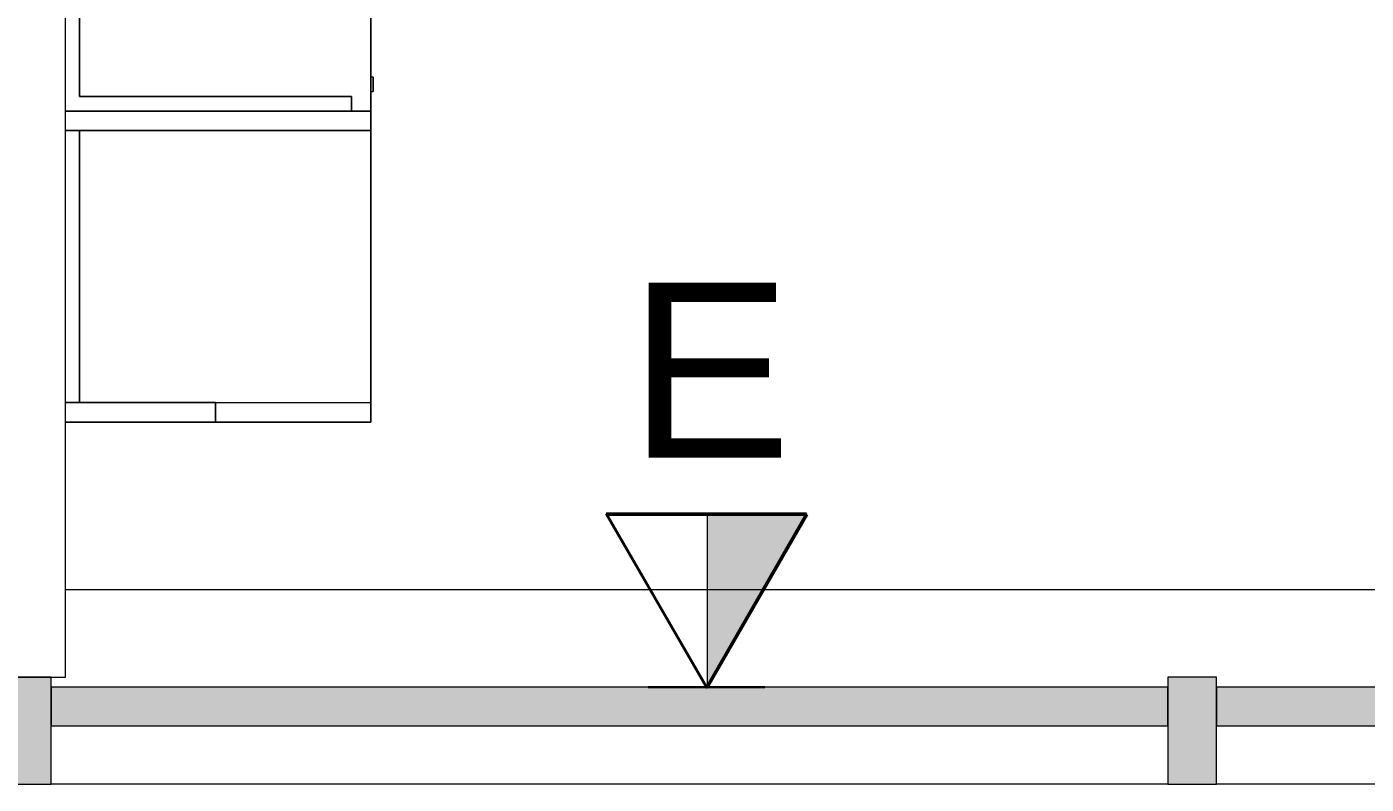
# Model space of a CAD drawing. Header units: inches. Extents: x 385 to 2249, y -1773 to -36.
# Drawn here: x 2051.5 to 2120.4, y -1724.9 to -1685.9 of the extents above; entities that cross this region are included whole.
import ezdxf

# ---------------------------------------------------------------- set-up
doc = ezdxf.new("R2010")
doc.units = ezdxf.units.IN
doc.header["$MEASUREMENT"] = 0
for name, color, linetype, lineweight in [('A-ANNO-NOTE', 131, 'Continuous', 30), ('A-GLAZ-CURT', 52, 'Continuous', 13), ('A-GLAZ-CWMG', 51, 'Continuous', 13), ('A-WALL', 113, 'Continuous', 13), ('I-FURN', 30, 'Continuous', 9), ('I-FURN-PNLS', 30, 'Continuous', 9), ('I-WALL', 2, 'Continuous', 13)]:
    doc.layers.add(name, color=color, linetype=linetype, lineweight=lineweight)
doc.styles.add('Swis721 Lt BT', font='swissl.ttf', dxfattribs={"height": 9})

# ---------------------------------------------------------------- blocks, each defined once
blk = doc.blocks.new('Rectangular Mullion - 2_5_ x 5_ rectangular-5104493-Level 6 POWER _ SIGNAL')
at = {"layer": 'A-GLAZ-CWMG', "lineweight": 9}
blk.add_hatch(color=7, dxfattribs=at).paths.add_polyline_path([(-2.5, 2.75), (0, 2.75), (0, -2.75), (-2.5, -2.75), (-2.5, -0.25)], flags=0)
at = {"layer": 'A-GLAZ-CWMG', "color": 8, "lineweight": 20}
for p, q in [((-2.5, 2.75), (0, 2.75)), ((-2.5, -2.75), (-2.5, 2.75)), ((0, 2.75), (0, -2.75)), ((0, -2.75), (-2.5, -2.75))]:
    blk.add_line(p, q, dxfattribs=at)
blk = doc.blocks.new('System Panel - Glazed 2-5105823-Level 6 POWER _ SIGNAL')
at = {"layer": 'A-GLAZ-CURT', "lineweight": 9}
blk.add_hatch(color=7, dxfattribs=at).paths.add_polyline_path([(28.75, 0.25), (28.75, 2.25), (-28.75, 2.246), (-28.75, 0.25), (-14.331, 0.25)], flags=0)
at = {"layer": 'A-GLAZ-CURT', "color": 8, "lineweight": 20}
for p, q in [((28.75, 2.25), (-28.75, 2.25)), ((-28.75, 2.25), (-28.75, 0.25)), ((28.75, 0.25), (28.75, 2.25)), ((-28.75, 0.25), (28.75, 0.25))]:
    blk.add_line(p, q, dxfattribs=at)
blk = doc.blocks.new('System Panel - Glazed 2-5104046-Level 6 POWER _ SIGNAL')
at = {"layer": 'A-GLAZ-CURT', "lineweight": 9}
blk.add_hatch(color=7, dxfattribs=at).paths.add_polyline_path([(-28.625, 0.25), (28.625, 0.25), (28.625, 2.25), (-28.625, 2.246)], flags=0)
at = {"layer": 'A-GLAZ-CURT', "color": 8, "lineweight": 20}
for p, q in [((28.625, 2.25), (-28.625, 2.25)), ((-28.625, 2.25), (-28.625, 0.25)), ((28.625, 0.25), (28.625, 2.25)), ((-28.625, 0.25), (28.625, 0.25))]:
    blk.add_line(p, q, dxfattribs=at)
blk = doc.blocks.new('Walls 73 - Walls 3-5131590-Level 6 POWER _ SIGNAL')
at = {"layer": 'A-WALL', "lineweight": 9}
blk.add_line((54.477, -1088.074), (54.477, -1190.893), dxfattribs=at)
blk = doc.blocks.new('Rectangular Mullion - 2_5_ x 5_ rectangular-V34-Level 6 POWER _ SIGNAL')
at = {"layer": 'A-GLAZ-CWMG', "lineweight": 9}
blk.add_line((1810.202, -1724.891), (1752.702, -1724.891), dxfattribs=at)
blk = doc.blocks.new('Rectangular Mullion - 2_5_ x 5_ rectangular-5026952-Level 6 POWER _ SIGNAL')
at = {"layer": 'A-GLAZ-CWMG', "lineweight": 9}
blk.add_line((2169.951, -1724.891), (2112.701, -1724.891), dxfattribs=at)
blk = doc.blocks.new('Zira Wksta 11 - Type 2-V137-Level 6 POWER _ SIGNAL')
at = {"layer": 'I-FURN-PNLS'}
for p, q in [((-0.29, 88), (-16, 88)), ((-16, 88), (-16, 72)), ((-16, 72), (-16, 88)), ((-16, 88), (-0.29, 88)), ((-16, 87), (-16, 88)), ((-16, 88), (-16, 87)), ((-8, 88), (-16, 88)), ((-8, 88), (-16, 88)), ((-0.29, 88), (-16, 88)), ((-16, 88), (-16, 72)), ((-16, 72), (-16, 88)), ((-16, 88), (-0.29, 88)), ((-8, 88), (-0.29, 88)), ((-0.29, 88), (-8, 88)), ((-8, 87), (-8, 88)), ((-8, 88), (-8, 87)), ((-0.29, 88), (-8, 88)), ((-0.29, 88), (-8, 88)), ((-16, 73), (-16, 87)), ((-16, 87), (-16, 73)), ((-8, 87), (-16, 87)), ((-8, 87), (-16, 87)), ((-16, 72), (-16, 87)), ((-16, 87), (-16, 72)), ((-1, 87), (-8, 87)), ((-1, 87), (-8, 87)), ((-8, 87), (-0.29, 87)), ((-0.29, 87), (-8, 87)), ((-1, 73), (-1, 87)), ((-1, 87), (-1, 73)), ((-0.29, 87), (-1, 87)), ((-1, 87), (-1, 73)), ((-1, 73), (-1, 87)), ((-1, 87), (-0.29, 87)), ((-16, 73), (-1, 73)), ((-1, 73), (-16, 73)), ((-0.29, 73), (-16, 73)), ((-16, 73), (-16, 72)), ((-16, 72), (-16, 73)), ((-16, 73), (-0.29, 73)), ((-1, 73), (-0.29, 73)), ((-0.29, 73), (-1, 73)), ((-16, 72), (-0.29, 72)), ((-0.29, 72), (-16, 72)), ((-16, 72), (-15, 72)), ((-15, 72), (-16, 72)), ((-16, 72), (-15, 72)), ((-15, 72), (-16, 72)), ((-16, 72), (-0.29, 72)), ((-15, 72), (-16, 72)), ((-16, 36), (-16, 72)), ((-16, 72), (-0.29, 72)), ((-0.29, 72), (-16, 72)), ((-16, 72), (-16, 36)), ((-16, 36), (-16, 72)), ((-16, 72), (-0.29, 72)), ((-15, 72), (-0.29, 72)), ((-0.29, 72), (-15, 72)), ((-15, 72), (-0.29, 72)), ((-0.29, 72), (-15, 72)), ((-0.29, 72), (-15, 72)), ((-0.29, 72), (-15, 72)), ((-15, 72), (-15, 71.25)), ((-15, 71.25), (-15, 72)), ((-15, 72), (-0.29, 72)), ((-15, 71.25), (-1, 71.25)), ((-1, 71.25), (-15, 71.25)), ((-1, 71.25), (-1, 56.5)), ((-1, 56.5), (-1, 71.25)), ((-16, 71), (-16.125, 71)), ((-16.125, 71), (-16.125, 70.89)), ((-16.125, 70.25), (-16.125, 71)), ((-16.125, 70.89), (-16.125, 70.36)), ((-16.125, 70.36), (-16.125, 70.25)), ((-16, 71), (-16, 70.25)), ((-16, 70.89), (-16, 71)), ((-16, 70.36), (-16, 70.89)), ((-16, 70.25), (-16, 70.36)), ((-16.125, 70.25), (-16, 70.25))]:
    blk.add_line(p, q, dxfattribs=at)

msp = doc.modelspace()

# ---------------------------------------------------------------- hatches: boundary and pattern name
at = {"layer": 'A-ANNO-NOTE', "lineweight": 9}
msp.add_hatch(color=256, dxfattribs=at).paths.add_polyline_path([(2086.479, -1719.958), (2091.636, -1711.026), (2086.479, -1711.026), (2086.479, -1717.154)], flags=0)

# ---------------------------------------------------------------- linework, layer by layer
at = {"layer": 'A-ANNO-NOTE'}
for p, q in [((2086.44, -1719.891), (2081.283, -1710.958)), ((2081.283, -1710.958), (2091.597, -1710.958)), ((2086.479, -1719.958), (2081.322, -1711.026)), ((2081.322, -1711.026), (2091.636, -1711.026)), ((2086.44, -1719.891), (2091.597, -1710.958)), ((2086.479, -1719.958), (2091.636, -1711.026)), ((2089.44, -1719.891), (2083.44, -1719.891))]:
    msp.add_line(p, q, dxfattribs=at)
at = {"layer": 'A-ANNO-NOTE', "lineweight": 9}
for p, q in [((2086.479, -1719.958), (2091.636, -1711.026)), ((2091.636, -1711.026), (2086.479, -1711.026)), ((2086.479, -1711.026), (2086.479, -1719.958))]:
    msp.add_line(p, q, dxfattribs=at)
at = {"layer": 'I-WALL'}
for p, q in [((2053.451, -1719.391), (2053.451, -1571.947)), ((2049.951, -1719.391), (2053.451, -1719.391))]:
    msp.add_line(p, q, dxfattribs=at)

# ---------------------------------------------------------------- block references
at = {"layer": 'A-GLAZ-CURT', "lineweight": 9}
for name, p in [('System Panel - Glazed 2-5105823-Level 6 POWER _ SIGNAL', (2081.451, -1722.141)), ('System Panel - Glazed 2-5104046-Level 6 POWER _ SIGNAL', (2141.326, -1722.141))]:
    msp.add_blockref(name, p, dxfattribs=at)
at = {"layer": 'A-GLAZ-CWMG', "lineweight": 9, "extrusion": (0, 0, -1), "rotation": 180}
for p in [(-2052.701, -1722.141), (-2112.701, -1722.141)]:
    msp.add_blockref('Rectangular Mullion - 2_5_ x 5_ rectangular-5104493-Level 6 POWER _ SIGNAL', p, dxfattribs=at)
at = {"layer": 'A-GLAZ-CWMG', "lineweight": 9}
for name, p in [('Rectangular Mullion - 2_5_ x 5_ rectangular-V34-Level 6 POWER _ SIGNAL', (299.999, 0)), ('Rectangular Mullion - 2_5_ x 5_ rectangular-5026952-Level 6 POWER _ SIGNAL', (0, 0))]:
    msp.add_blockref(name, p, dxfattribs=at)
at = {"layer": 'A-WALL', "lineweight": 9, "rotation": 270.0000000000001}
msp.add_blockref('Walls 73 - Walls 3-5131590-Level 6 POWER _ SIGNAL', (3244.344, -1660.413), dxfattribs=at)
at = {"layer": 'I-FURN', "rotation": 180}
msp.add_blockref('Zira Wksta 11 - Type 2-V137-Level 6 POWER _ SIGNAL', (2053.161, -1618.261), dxfattribs=at)

# ---------------------------------------------------------------- texts
at = {"layer": 'A-ANNO-NOTE', "lineweight": 9, "insert": (2082.433, -1699.097), "char_height": 9, "width": 9.393, "attachment_point": 1, "style": 'Swis721 Lt BT'}
msp.add_mtext('E', dxfattribs=at)

doc.saveas('drawing.dxf')
